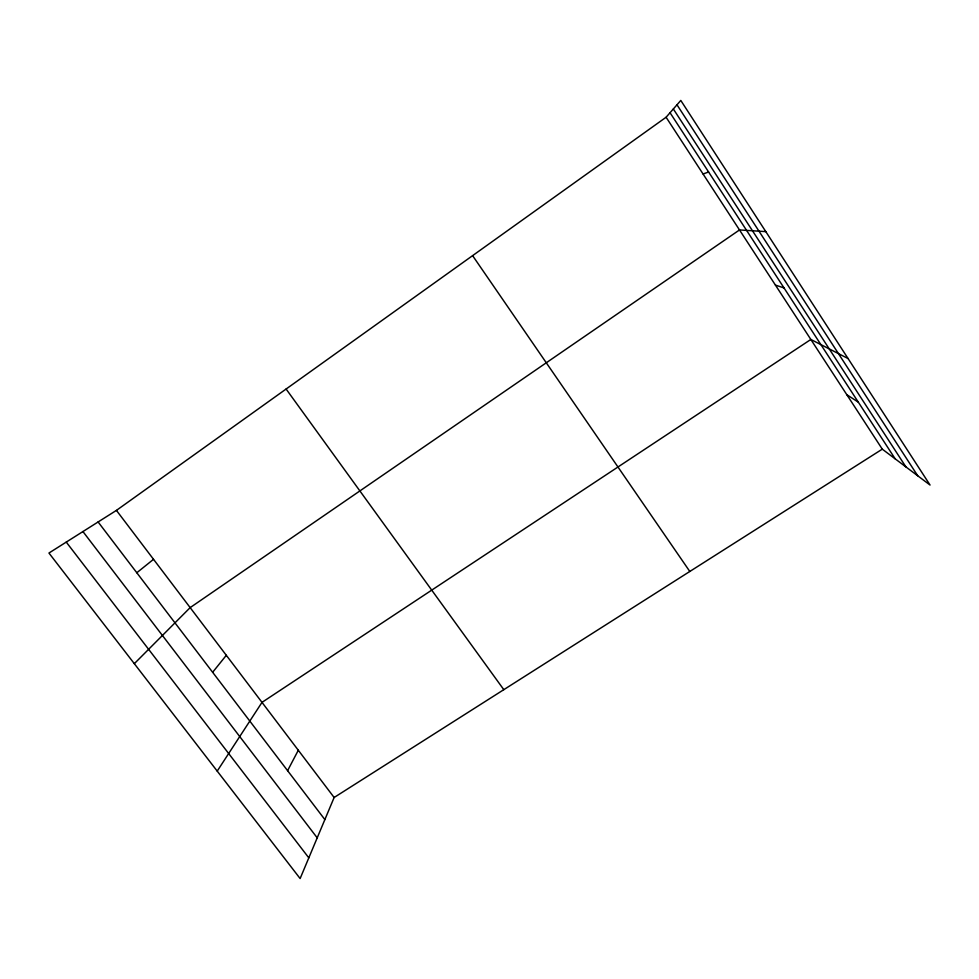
<?xml version="1.0" encoding="UTF-8"?>
<svg xmlns="http://www.w3.org/2000/svg" width="979" height="979" viewBox="0 0 979 979"><rect width="100%" height="100%" fill="white"/><g stroke="black" fill="none" stroke-linecap="round" stroke-linejoin="round"><path stroke-width="1.47" d="M882.287 449.153L334.133 797.493L300.125 878.555L48.95 553.037L116.428 510.389L666.099 117.247L680.797 100.445L930.05 485.046L882.287 449.153L666.099 117.247M287.593 770.669L298.301 750.244M217.216 771.097L262.005 702.359L810.845 339.468L848.059 358.534M212.639 672.292L226.308 655.294M134.319 663.676L190.159 607.616L739.512 229.943L765.811 231.619M136.803 572.752L153.532 559.315M703.069 173.993L708.6 171.998M775.429 285.097L783.995 287.924M846.823 394.708L858.302 402.149M66.254 542.097L308.813 857.849M82.934 531.56L317.208 837.84M98.108 521.966L324.869 819.594M116.428 510.389L334.133 797.493M286.101 389.03L503.806 689.669M472.6 255.641L689.816 571.479M676.991 104.802L917.727 475.782M673.344 108.975L905.905 466.897M670.052 112.732L895.185 458.845"/></g></svg>
